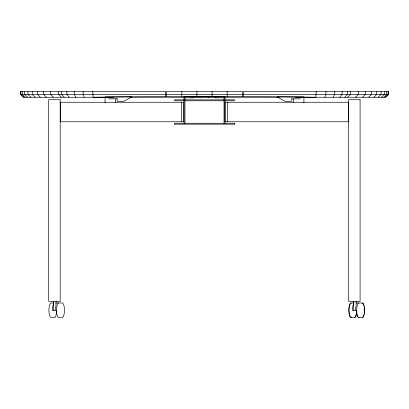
<?xml version="1.0" encoding="UTF-8"?>
<svg xmlns="http://www.w3.org/2000/svg" width="409" height="409" viewBox="0 0 409 409"><rect width="100%" height="100%" fill="white"/><g stroke="black" fill="none" stroke-linecap="round" stroke-linejoin="round"><path stroke-width="0.61" d="M53.507 301.315L53.323 306.617L53.691 310.273M353.34 303.079L353.402 301.315M353.637 301.315L353.458 306.617L353.821 310.273M364.22 313.314L364.22 307.225M56.672 311.489L55.701 316.668L54.601 317.583L51.13 317.583L50.036 316.668C48.492 312.634 48.492 307.905 50.036 303.872L51.13 302.962L54.024 302.962M356.868 310.881L355.83 316.668L354.736 317.583L351.029 317.583L349.93 316.668C348.391 312.634 348.391 307.905 349.93 303.872L351.029 302.962L354.158 302.962M54.97 310.273L55.885 306.617L56.064 301.315M355.099 310.273L356.014 306.617L356.198 301.315M356.183 314.475L355.595 316.668L354.501 317.583M53.507 303.872L52.592 306.617L52.229 310.273L56.795 310.273M353.637 303.872L352.727 306.617L352.359 310.273L356.929 310.273M364.005 314.475L363.274 316.668L362.175 317.583M324.889 97.265L325.927 94.341L325.927 91.417M333.054 97.265L334.756 94.341L334.756 91.417M339.838 97.265L342.088 94.341L342.088 91.417M344.792 97.265L347.445 94.341L347.445 91.417M347.589 97.265L350.467 94.341L350.467 91.417M355.559 97.265L358.442 94.341L358.442 91.417M362.594 97.265L365.488 94.341L365.488 91.417M368.698 97.265L371.602 94.341L371.602 91.417M373.867 97.265L376.776 94.341L376.776 91.417M378.095 97.265L381.014 94.341L381.014 91.417M381.387 97.265L384.307 94.341L384.307 91.417M224.04 123.247L224.04 97.817L224.97 96.882L215.221 96.882M383.744 97.265L386.663 94.341L386.663 91.417M385.155 97.265L388.08 94.341L388.08 91.417M279.04 97.265L243.299 97.265L243.299 91.417L388.55 91.417L388.55 94.341L385.626 97.265L295.508 97.265M58.625 302.962L57.526 303.872C56.151 308.003 56.151 312.537 57.526 316.668L58.625 317.583L62.28 317.583L63.375 316.668C64.919 312.634 64.919 307.905 63.375 303.872L62.28 302.962L55.752 302.962M351.265 302.962L350.165 303.872C348.626 307.905 348.626 312.634 350.165 316.668L351.265 317.583M358.754 302.962L357.66 303.872C356.28 308.003 356.28 312.537 357.66 316.668L358.754 317.583M165.701 96.412L93.119 97.265L92.812 91.417M129.96 97.265L165.701 97.265L165.701 91.417L20.45 91.417L20.45 94.341L165.701 94.341M166.678 94.341L242.322 94.341M243.299 94.341L388.55 94.341M166.678 96.412L242.322 96.412M189.536 96.815L219.464 96.815M124.316 96.882L105.082 96.882L105.082 102.731M124.934 96.882L131.831 96.882L124.055 101.274L117.163 101.274L117.163 98.835M184.03 123.247L184.03 96.882L193.779 96.882M284.066 96.882L277.169 96.882L284.945 101.274L291.837 101.274L291.837 98.835M284.684 96.882L303.918 96.882L303.918 102.731M113.492 97.265L23.374 97.265L20.45 94.341M184.474 97.265L166.678 97.265L166.678 91.417L242.322 91.417L242.322 97.265L224.526 97.265M193.375 97.265L215.625 97.265M184.03 96.882L184.96 97.817L193.779 97.817M215.221 97.817L224.04 97.817M108.666 98.835L117.383 98.835M291.617 98.835L300.334 98.835M174.28 99.852L234.72 99.852M174.28 100.783L234.72 100.783M59.939 102.265L183.733 102.265L183.733 121.764L59.939 121.764M348.862 102.265L225.078 102.265L225.078 121.764L348.862 121.764M355.886 302.962L362.41 302.962L363.509 303.872C365.048 307.905 365.048 312.634 363.509 316.668L362.41 317.583L358.519 317.583L357.425 316.668L356.694 313.928M243.299 96.412L315.881 97.265L316.188 91.417M362.175 302.962L363.274 303.872M23.845 97.265L20.92 94.341L20.92 91.417M30.905 97.265L27.986 94.341L27.986 91.417M27.613 97.265L24.693 94.341L24.693 91.417M25.256 97.265L22.337 94.341L22.337 91.417M40.302 97.265L37.398 94.341L37.398 91.417M35.133 97.265L32.224 94.341L32.224 91.417M46.406 97.265L43.512 94.341L43.512 91.417M53.441 97.265L50.558 94.341L50.558 91.417M61.411 97.265L58.533 94.341L58.533 91.417M64.208 97.265L61.554 94.341L61.554 91.417M69.162 97.265L66.912 94.341L66.912 91.417M75.946 97.265L74.244 94.341L74.244 91.417M84.111 97.265L83.073 94.341L83.073 91.417M363.458 304.424L364.005 306.065M348.442 102.265L348.442 121.764M293.437 98.835L293.437 102.731M227.404 102.265L227.404 121.764M227.199 91.417L227.199 96.412M224.97 96.882L224.97 123.247M212.066 91.417L212.066 96.412M208.887 96.815L208.887 97.265M200.113 96.815L200.113 97.265M196.933 91.417L196.933 96.412M184.96 97.817L184.96 123.247M181.8 91.417L181.8 96.412M181.392 102.265L181.392 121.764M115.563 98.835L115.563 102.731M60.353 102.265L60.353 121.764M60.195 99.709L48.645 99.709L48.645 301.315L60.195 301.315L60.195 99.709M360.089 99.709L348.54 99.709L348.54 301.315L360.089 301.315L360.089 99.709M234.72 123.247L174.28 123.247L174.28 124.178L234.72 124.178L234.72 123.247"/></g></svg>
